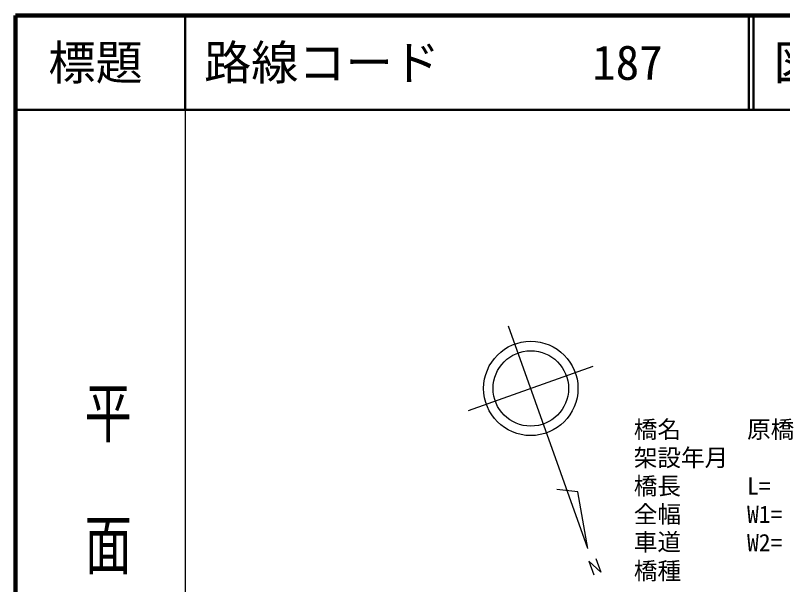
# Model space of a CAD drawing. Units: millimetres, scale not verified. Extents: x 40000 to 680000, y 20000 to 380000.
# Drawn here: x 40000 to 121335, y 319656 to 380000 of the extents above; entities that cross this region are included whole.
import ezdxf
from ezdxf.enums import TextEntityAlignment as Align

# ---------------------------------------------------------------- set-up
doc = ezdxf.new("R2010")
doc.units = ezdxf.units.MM
doc.header["$LTSCALE"] = 1000
for name, color, linetype, lineweight in [('M-BGD', 7, 'Continuous', 25), ('M-TTL', 2, 'Continuous', 140), ('M-TTL-BAND', 7, 'Continuous', 25), ('M-TTL-LINE', 7, 'Continuous', 50)]:
    doc.layers.add(name, color=color, linetype=linetype, lineweight=lineweight)
doc.layers.add('M-STR-HTXT', color=7, linetype='Continuous')
doc.layers.add('M-TTL-TXT', color=7, linetype='Continuous')
doc.styles.add('@ＭＳ ゴシック', font='')
doc.styles.add('ＭＳ ゴシック', font='')
doc.styles.get('@ＭＳ ゴシック').set_extended_font_data('@MS Gothic')
doc.styles.get('ＭＳ ゴシック').set_extended_font_data('MS Gothic')

msp = doc.modelspace()

# ---------------------------------------------------------------- linework, layer by layer
at = {"layer": 'M-BGD'}
for p, q in [((100692, 323503), (92285, 347046)), ((88047, 338100), (101232, 342808)), ((99616, 329489), (97397, 329759)), ((100692, 323503), (99616, 329489)), ((102060, 320970), (100785, 322159)), ((100785, 322159), (101314, 320702)), ((101541, 322424), (102060, 320970))]:
    msp.add_line(p, q, dxfattribs=at)
for radius in [5000, 4000]:
    msp.add_circle((94639, 340454), radius, dxfattribs=at)
at = {"layer": 'M-TTL'}
for p, q in [((40000, 380000), (40000, 20000)), ((680000, 380000), (40000, 380000))]:
    msp.add_line(p, q, dxfattribs=at)
at = {"layer": 'M-TTL-BAND'}
msp.add_line((58000, 370000), (58000, 20000), dxfattribs=at)
at = {"layer": 'M-TTL-LINE'}
for p, q in [((58000, 380000), (58000, 370000)), ((117750, 380000), (117750, 370000)), ((118250, 380000), (118250, 370000)), ((40000, 370000), (680000, 370000))]:
    msp.add_line(p, q, dxfattribs=at)

# ---------------------------------------------------------------- texts
at = {"layer": 'M-STR-HTXT', "style": 'ＭＳ ゴシック'}
for s, p in [('橋名', (105560, 334650)), ('原橋', (117560, 334650)), ('架設年月', (105560, 331650)), ('橋長', (105560, 328650)), ('L=', (117560, 328650)), ('全幅', (105560, 325650)), ('W1=', (117560, 325650)), ('車道', (105560, 322710)), ('W2=', (117560, 322650)), ('橋種', (105560, 319650))]:
    msp.add_text(s, height=1833, dxfattribs=at).set_placement(p, align=Align.BOTTOM_LEFT)
at = {"layer": 'M-TTL-BAND', "style": '@ＭＳ ゴシック', "width": 1.4}
msp.add_text('平  面  図', height=3666, rotation=270, dxfattribs=at).set_placement((49777, 306475), align=Align.MIDDLE_RIGHT)
at = {"layer": 'M-TTL-TXT', "style": 'ＭＳ ゴシック'}
msp.add_text('標題', height=3666, dxfattribs=at).set_placement((48500, 375000), align=Align.MIDDLE_CENTER)
for s, p in [('路線コード', (60000, 375000)), ('187', (101142, 375000)), ('図面コード', (120380, 375000))]:
    msp.add_text(s, height=3666, dxfattribs=at).set_placement(p, align=Align.MIDDLE_LEFT)

doc.saveas('drawing.dxf')
